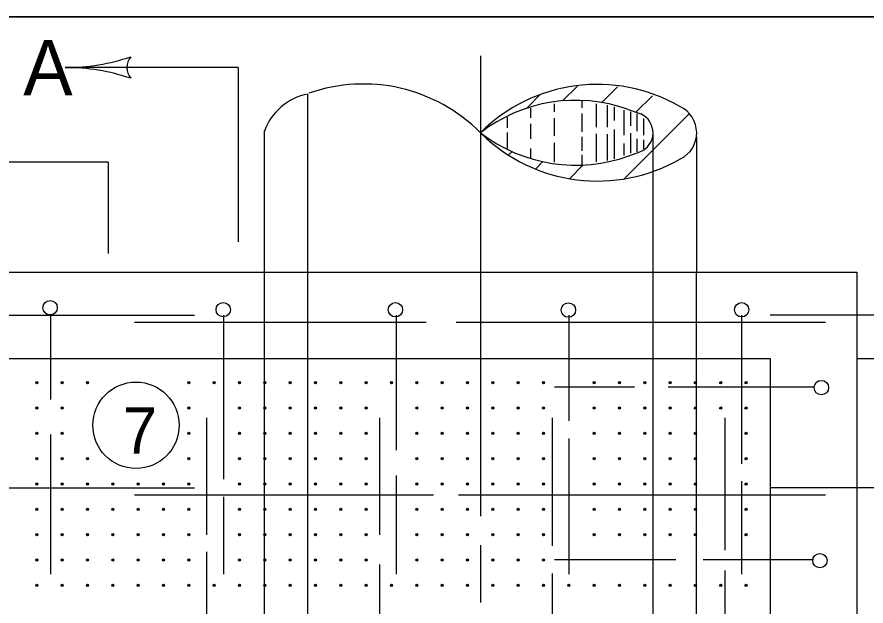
# Model space of a CAD drawing. Extents: x 1007 to 1035.5, y 1000.5 to 1021.5.
# Drawn here: x 1010.603 to 1014.29, y 1018.942 to 1021.5 of the extents above; entities that cross this region are included whole.
import ezdxf

# ---------------------------------------------------------------- set-up
doc = ezdxf.new("R2010")
doc.units = 0
for name, color, linetype in [('Level 1', 7, 'Continuous'), ('Level 10', 7, 'Continuous'), ('Level 11', 7, 'Continuous'), ('Level 2', 7, 'Continuous'), ('Level 4', 7, 'Continuous')]:
    doc.layers.add(name, color=color, linetype=linetype)

msp = doc.modelspace()

# ---------------------------------------------------------------- linework, layer by layer
at = {"layer": 'Level 1'}
for p, q in [((1011.5628, 1021.2804), (1010.8128, 1021.2804)), ((1011.5628, 1021.2804), (1011.5628, 1020.614)), ((1012.9722, 1021.1356), (1013.0363, 1021.1998)), ((1013.1417, 1021.1275), (1013.2112, 1021.197)), ((1011.8654, 1020.614), (1011.8654, 1021.1653)), ((1012.8177, 1021.1051), (1012.8754, 1021.1628)), ((1013.2918, 1021.0874), (1013.3625, 1021.1581)), ((1012.9353, 1021.1233), (1012.9353, 1021.0879)), ((1013.055, 1021.1372), (1013.055, 1021.1051)), ((1013.1181, 1021.1233), (1013.1181, 1021.0217)), ((1012.8326, 1021.104), (1012.8326, 1021.0623)), ((1013.1663, 1021.1168), (1013.1663, 1021.0217)), ((1013.1962, 1021.1104), (1013.1962, 1021.0505)), ((1013.2379, 1021.0954), (1013.2379, 1020.9863)), ((1013.2573, 1021.0985), (1013.3117, 1021.0791)), ((1013.2668, 1021.0879), (1013.2668, 1021.027)), ((1012.731, 1021.0655), (1012.731, 1021.0184)), ((1012.9353, 1021.0602), (1012.9353, 1020.9832)), ((1013.055, 1021.0815), (1013.055, 1021.0013)), ((1013.239, 1020.7971), (1013.5203, 1021.0783)), ((1013.2946, 1021.0794), (1013.2946, 1021.0045)), ((1013.3234, 1021.0591), (1013.3234, 1020.9863)), ((1012.8326, 1021.0366), (1012.8326, 1020.9703)), ((1013.1962, 1021.012), (1013.1962, 1020.8837)), ((1011.6779, 1020.614), (1011.6779, 1021.0061)), ((1012.731, 1020.9981), (1012.731, 1020.9286)), ((1013.055, 1020.9788), (1013.055, 1020.919)), ((1013.1181, 1020.9928), (1013.1181, 1020.8708)), ((1013.1663, 1020.9917), (1013.1663, 1020.8773)), ((1013.2668, 1020.996), (1013.2668, 1020.9083)), ((1013.3654, 1020.614), (1013.3654, 1021.0008)), ((1013.5529, 1020.9775), (1013.5529, 1020.614)), ((1012.9353, 1020.9532), (1012.9353, 1020.8698)), ((1013.2379, 1020.95), (1013.2379, 1020.8987)), ((1013.2946, 1020.9703), (1013.2946, 1020.9147)), ((1013.3234, 1020.966), (1013.3234, 1020.9275)), ((1012.7363, 1020.8998), (1012.7529, 1020.9163)), ((1012.8326, 1020.9286), (1012.8326, 1020.8869)), ((1013.055, 1020.9019), (1013.055, 1020.858)), ((1010.9992, 1020.8702), (1010.5041, 1020.8702)), ((1010.9992, 1020.8702), (1010.9992, 1020.614)), ((1012.854, 1020.8398), (1012.8861, 1020.8719)), ((1013.0032, 1020.7988), (1013.0593, 1020.8549)), ((1010.9992, 1020.614), (1010.9992, 1020.4729)), ((1011.5628, 1020.614), (1011.5628, 1020.523)), ((1011.6779, 1020.3928), (1011.6779, 1020.614)), ((1011.8654, 1018.3978), (1011.8654, 1020.614)), ((1013.3654, 1018.3978), (1013.3654, 1020.614)), ((1013.5529, 1020.614), (1013.5529, 1020.3928)), ((1007.9992, 1020.3921), (1014.2488, 1020.3921)), ((1011.6779, 1018.3978), (1011.6779, 1020.3928)), ((1013.5529, 1018.3978), (1013.5529, 1020.3928)), ((1014.2488, 1020.3921), (1014.2492, 1020.3921)), ((1014.2492, 1020.3921), (1014.2492, 1014.1421)), ((1008.3742, 1020.0171), (1013.8742, 1020.0171)), ((1013.8742, 1020.0171), (1013.8742, 1018.891)), ((1014.2492, 1020.0171), (1016.8742, 1020.0171))]:
    msp.add_line(p, q, dxfattribs=at)
for points in [[(1012.6154, 1021.3318), (1012.6154, 1019.3318)], [(1012.6154, 1019.2068), (1012.6154, 1018.9568)]]:
    msp.add_lwpolyline(points, dxfattribs=at)
msp.add_circle((1011.1197, 1019.727), 0.1875, dxfattribs=at)
for centre, radius, start, end in [((1010.8128, 1022.171), 0.8906, 270, 288.6688), ((1010.8128, 1022.171), 0.8906, 270, 288.6688), ((1011.1514, 1021.2803), 0.0713, 138.7746, 220.8913), ((1011.1514, 1021.2803), 0.0713, 138.7746, 220.8913), ((1010.8128, 1022.171), 0.8906, 269.9878, 270), ((1010.8128, 1022.171), 0.8906, 269.9878, 270), ((1010.8128, 1020.3898), 0.8906, 71.3472, 89.9939), ((1010.8128, 1020.3898), 0.8906, 71.3472, 89.9939), ((1012.1069, 1020.4923), 0.7167, 44.7951, 109.3176), ((1013.1227, 1020.49), 0.7174, 60.022, 135), ((1011.9137, 1020.918), 0.2519, 101.0499, 159.9205), ((1013.0289, 1020.4616), 0.6766, 70.2677, 127.6655), ((1013.4283, 1020.9968), 0.1261, 296.1571, 65.2584), ((1013.2756, 1020.9972), 0.0895, 291.0789, 66.2413), ((1013.0289, 1021.5328), 0.6766, 232.3345, 290.2903), ((1013.124, 1021.5094), 0.7219, 225.7262, 299.9079), ((1013.7384, 1019.396), 0.9462, 288.8973, 15.5619)]:
    msp.add_arc(centre, radius, start, end, dxfattribs=at)
at = {"layer": 'Level 10'}
msp.add_line((1007, 1021.5), (1035.5, 1021.5), dxfattribs=at)
at = {"layer": 'Level 11'}
msp.add_lwpolyline([(1007, 1000.5), (1035.5, 1000.5), (1035.5, 1021.5), (1007, 1021.5)], close=True, dxfattribs=at)
at = {"layer": 'Level 2'}
for p, q in [((1013.2635, 1020.8983), (1013.3078, 1020.9138)), ((1009.5826, 1020.2046), (1011.3742, 1020.2046)), ((1010.7492, 1020.2046), (1010.7492, 1019.8388)), ((1011.4992, 1020.2046), (1011.4992, 1019.4923)), ((1012.2492, 1020.2046), (1012.2492, 1019.6191)), ((1012.9992, 1020.2046), (1012.9992, 1019.7458)), ((1013.7492, 1020.2046), (1013.7492, 1019.56)), ((1016.8742, 1020.2046), (1013.8742, 1020.2046)), ((1011.1139, 1020.1743), (1012.3796, 1020.1743)), ((1012.5097, 1020.1743), (1014.1139, 1020.1743)), ((1013.2848, 1019.8921), (1012.9367, 1019.8921)), ((1014.0617, 1019.8921), (1013.4312, 1019.8921)), ((1011.4279, 1019.2517), (1011.4279, 1019.7596)), ((1012.1779, 1019.2517), (1012.1779, 1019.7596)), ((1012.9279, 1019.2029), (1012.9279, 1019.7596)), ((1013.6779, 1019.1844), (1013.6779, 1019.7596)), ((1010.7492, 1019.6867), (1010.7492, 1019.0796)), ((1012.9992, 1019.6698), (1012.9992, 1019.0796)), ((1012.2492, 1019.5093), (1012.2492, 1019.0796)), ((1013.7492, 1019.4839), (1013.7492, 1019.0796)), ((1009.6277, 1019.4546), (1011.3742, 1019.4546)), ((1011.1139, 1019.4243), (1012.4121, 1019.4243)), ((1012.5205, 1019.4243), (1014.1139, 1019.4243)), ((1016.8742, 1019.4546), (1013.8742, 1019.4546)), ((1011.4992, 1019.4163), (1011.4992, 1019.0796)), ((1011.4274, 1018.6301), (1011.4274, 1019.1768)), ((1013.4637, 1019.1421), (1012.9367, 1019.1421)), ((1014.0617, 1019.1421), (1013.5829, 1019.1421)), ((1012.1779, 1018.6346), (1012.1779, 1019.1216)), ((1013.6779, 1018.6346), (1013.6779, 1019.0957)), ((1012.9279, 1018.6346), (1012.9279, 1019.0837))]:
    msp.add_line(p, q, dxfattribs=at)
for centre in [(1010.7468, 1020.2374), (1011.4985, 1020.2289), (1012.2464, 1020.2285), (1012.9974, 1020.2271), (1013.7497, 1020.2285), (1014.096, 1019.8904), (1014.0894, 1019.1388)]:
    msp.add_circle(centre, 0.0313, dxfattribs=at)
at = {"layer": 'Level 4'}
for centre, radius in [((1010.6892, 1019.9121), 0.005), ((1010.6892, 1019.9121), 0.0025), ((1010.7992, 1019.9121), 0.005), ((1010.7992, 1019.9121), 0.0025), ((1010.9092, 1019.9121), 0.005), ((1010.9092, 1019.9121), 0.0025), ((1011.3492, 1019.9121), 0.005), ((1011.3492, 1019.9121), 0.0025), ((1011.4592, 1019.9121), 0.005), ((1011.4592, 1019.9121), 0.0025), ((1011.5692, 1019.9121), 0.005), ((1011.5692, 1019.9121), 0.0025), ((1011.6792, 1019.9121), 0.005), ((1011.6792, 1019.9121), 0.0025), ((1011.7892, 1019.9121), 0.005), ((1011.7892, 1019.9121), 0.0025), ((1011.8992, 1019.9121), 0.005), ((1011.8992, 1019.9121), 0.0025), ((1012.0092, 1019.9121), 0.005), ((1012.0092, 1019.9121), 0.0025), ((1012.1192, 1019.9121), 0.005), ((1012.1192, 1019.9121), 0.0025), ((1012.2292, 1019.9121), 0.005), ((1012.2292, 1019.9121), 0.0025), ((1012.3392, 1019.9121), 0.005), ((1012.3392, 1019.9121), 0.0025), ((1012.4492, 1019.9121), 0.005), ((1012.4492, 1019.9121), 0.0025), ((1012.5592, 1019.9121), 0.005), ((1012.5592, 1019.9121), 0.0025), ((1012.6692, 1019.9121), 0.005), ((1012.6692, 1019.9121), 0.0025), ((1012.7792, 1019.9121), 0.005), ((1012.7792, 1019.9121), 0.0025), ((1012.8892, 1019.9121), 0.005), ((1012.8892, 1019.9121), 0.0025), ((1013.1092, 1019.9121), 0.005), ((1013.1092, 1019.9121), 0.0025), ((1013.2192, 1019.9121), 0.005), ((1013.2192, 1019.9121), 0.0025), ((1013.3292, 1019.9121), 0.005), ((1013.3292, 1019.9121), 0.0025), ((1013.4392, 1019.9121), 0.005), ((1013.4392, 1019.9121), 0.0025), ((1013.5492, 1019.9121), 0.005), ((1013.5492, 1019.9121), 0.0025), ((1013.6592, 1019.9121), 0.005), ((1013.6592, 1019.9121), 0.0025), ((1013.7692, 1019.9121), 0.005), ((1013.7692, 1019.9121), 0.0025), ((1010.6892, 1019.8021), 0.005), ((1010.6892, 1019.8021), 0.0025), ((1010.7992, 1019.8021), 0.005), ((1010.7992, 1019.8021), 0.0025), ((1011.3492, 1019.8021), 0.005), ((1011.3492, 1019.8021), 0.0025), ((1011.5692, 1019.8021), 0.005), ((1011.5692, 1019.8021), 0.0025), ((1011.6792, 1019.8021), 0.005), ((1011.6792, 1019.8021), 0.0025), ((1011.7892, 1019.8021), 0.005), ((1011.7892, 1019.8021), 0.0025), ((1011.8992, 1019.8021), 0.005), ((1011.8992, 1019.8021), 0.0025), ((1012.0092, 1019.8021), 0.005), ((1012.0092, 1019.8021), 0.0025), ((1012.1192, 1019.8021), 0.005), ((1012.1192, 1019.8021), 0.0025), ((1012.3392, 1019.8021), 0.005), ((1012.3392, 1019.8021), 0.0025), ((1012.4492, 1019.8021), 0.005), ((1012.4492, 1019.8021), 0.0025), ((1012.5592, 1019.8021), 0.005), ((1012.5592, 1019.8021), 0.0025), ((1012.6692, 1019.8021), 0.005), ((1012.6692, 1019.8021), 0.0025), ((1012.7792, 1019.8021), 0.005), ((1012.7792, 1019.8021), 0.0025), ((1012.8892, 1019.8021), 0.005), ((1012.8892, 1019.8021), 0.0025), ((1013.1092, 1019.8021), 0.005), ((1013.1092, 1019.8021), 0.0025), ((1013.2192, 1019.8021), 0.005), ((1013.2192, 1019.8021), 0.0025), ((1013.3292, 1019.8021), 0.005), ((1013.3292, 1019.8021), 0.0025), ((1013.4392, 1019.8021), 0.005), ((1013.4392, 1019.8021), 0.0025), ((1013.5492, 1019.8021), 0.005), ((1013.5492, 1019.8021), 0.0025), ((1013.6592, 1019.8021), 0.005), ((1013.6592, 1019.8021), 0.0025), ((1013.7692, 1019.8021), 0.005), ((1013.7692, 1019.8021), 0.0025), ((1010.6892, 1019.6921), 0.005), ((1010.6892, 1019.6921), 0.0025), ((1010.7992, 1019.6921), 0.005), ((1010.7992, 1019.6921), 0.0025), ((1011.3492, 1019.6921), 0.005), ((1011.3492, 1019.6921), 0.0025), ((1011.5692, 1019.6921), 0.005), ((1011.5692, 1019.6921), 0.0025), ((1011.6792, 1019.6921), 0.005), ((1011.6792, 1019.6921), 0.0025), ((1011.7892, 1019.6921), 0.005), ((1011.7892, 1019.6921), 0.0025), ((1011.8992, 1019.6921), 0.005), ((1011.8992, 1019.6921), 0.0025), ((1012.0092, 1019.6921), 0.005), ((1012.0092, 1019.6921), 0.0025), ((1012.1192, 1019.6921), 0.005), ((1012.1192, 1019.6921), 0.0025), ((1012.3392, 1019.6921), 0.005), ((1012.3392, 1019.6921), 0.0025), ((1012.4492, 1019.6921), 0.005), ((1012.4492, 1019.6921), 0.0025), ((1012.5592, 1019.6921), 0.005), ((1012.5592, 1019.6921), 0.0025), ((1012.6692, 1019.6921), 0.005), ((1012.6692, 1019.6921), 0.0025), ((1012.7792, 1019.6921), 0.005), ((1012.7792, 1019.6921), 0.0025), ((1012.8892, 1019.6921), 0.005), ((1012.8892, 1019.6921), 0.0025), ((1013.1092, 1019.6921), 0.005), ((1013.1092, 1019.6921), 0.0025), ((1013.2192, 1019.6921), 0.005), ((1013.2192, 1019.6921), 0.0025), ((1013.3292, 1019.6921), 0.005), ((1013.3292, 1019.6921), 0.0025), ((1013.4392, 1019.6921), 0.005), ((1013.4392, 1019.6921), 0.0025), ((1013.5492, 1019.6921), 0.005), ((1013.5492, 1019.6921), 0.0025), ((1013.7692, 1019.6921), 0.005), ((1013.7692, 1019.6921), 0.0025), ((1010.6892, 1019.5821), 0.005), ((1010.6892, 1019.5821), 0.0025), ((1010.7992, 1019.5821), 0.005), ((1010.7992, 1019.5821), 0.0025), ((1010.9092, 1019.5821), 0.005), ((1010.9092, 1019.5821), 0.0025), ((1011.3492, 1019.5821), 0.005), ((1011.3492, 1019.5821), 0.0025), ((1011.5692, 1019.5821), 0.005), ((1011.5692, 1019.5821), 0.0025), ((1011.6792, 1019.5821), 0.005), ((1011.6792, 1019.5821), 0.0025), ((1011.7892, 1019.5821), 0.005), ((1011.7892, 1019.5821), 0.0025), ((1011.8992, 1019.5821), 0.005), ((1011.8992, 1019.5821), 0.0025), ((1012.0092, 1019.5821), 0.005), ((1012.0092, 1019.5821), 0.0025), ((1012.1192, 1019.5821), 0.005), ((1012.1192, 1019.5821), 0.0025), ((1012.3392, 1019.5821), 0.005), ((1012.3392, 1019.5821), 0.0025), ((1012.4492, 1019.5821), 0.005), ((1012.4492, 1019.5821), 0.0025), ((1012.5592, 1019.5821), 0.005), ((1012.5592, 1019.5821), 0.0025), ((1012.6692, 1019.5821), 0.005), ((1012.6692, 1019.5821), 0.0025), ((1012.7792, 1019.5821), 0.005), ((1012.7792, 1019.5821), 0.0025), ((1012.8892, 1019.5821), 0.005), ((1012.8892, 1019.5821), 0.0025), ((1013.1092, 1019.5821), 0.005), ((1013.1092, 1019.5821), 0.0025), ((1013.2192, 1019.5821), 0.005), ((1013.2192, 1019.5821), 0.0025), ((1013.3292, 1019.5821), 0.005), ((1013.3292, 1019.5821), 0.0025), ((1013.4392, 1019.5821), 0.005), ((1013.4392, 1019.5821), 0.0025), ((1013.5492, 1019.5821), 0.005), ((1013.5492, 1019.5821), 0.0025), ((1013.7692, 1019.5821), 0.005), ((1013.7692, 1019.5821), 0.0025), ((1010.6892, 1019.4721), 0.005), ((1010.6892, 1019.4721), 0.0025), ((1010.7992, 1019.4721), 0.005), ((1010.7992, 1019.4721), 0.0025), ((1010.9092, 1019.4721), 0.005), ((1010.9092, 1019.4721), 0.0025), ((1011.0192, 1019.4721), 0.005), ((1011.0192, 1019.4721), 0.0025), ((1011.1292, 1019.4721), 0.005), ((1011.1292, 1019.4721), 0.0025), ((1011.2392, 1019.4721), 0.005), ((1011.2392, 1019.4721), 0.0025), ((1011.3492, 1019.4721), 0.005), ((1011.3492, 1019.4721), 0.0025), ((1011.5692, 1019.4721), 0.005), ((1011.5692, 1019.4721), 0.0025), ((1011.6792, 1019.4721), 0.005), ((1011.6792, 1019.4721), 0.0025), ((1011.7892, 1019.4721), 0.005), ((1011.7892, 1019.4721), 0.0025), ((1011.8992, 1019.4721), 0.005), ((1011.8992, 1019.4721), 0.0025), ((1012.0092, 1019.4721), 0.005), ((1012.0092, 1019.4721), 0.0025), ((1012.1192, 1019.4721), 0.005), ((1012.1192, 1019.4721), 0.0025), ((1012.3392, 1019.4721), 0.005), ((1012.3392, 1019.4721), 0.0025), ((1012.4492, 1019.4721), 0.005), ((1012.4492, 1019.4721), 0.0025), ((1012.5592, 1019.4721), 0.005), ((1012.5592, 1019.4721), 0.0025), ((1012.6692, 1019.4721), 0.005), ((1012.6692, 1019.4721), 0.0025), ((1012.7792, 1019.4721), 0.005), ((1012.7792, 1019.4721), 0.0025), ((1012.8892, 1019.4721), 0.005), ((1012.8892, 1019.4721), 0.0025), ((1013.1092, 1019.4721), 0.005), ((1013.1092, 1019.4721), 0.0025), ((1013.2192, 1019.4721), 0.005), ((1013.2192, 1019.4721), 0.0025), ((1013.3292, 1019.4721), 0.005), ((1013.3292, 1019.4721), 0.0025), ((1013.4392, 1019.4721), 0.005), ((1013.4392, 1019.4721), 0.0025), ((1013.5492, 1019.4721), 0.005), ((1013.5492, 1019.4721), 0.0025), ((1013.7692, 1019.4721), 0.005), ((1013.7692, 1019.4721), 0.0025), ((1010.6892, 1019.3621), 0.005), ((1010.6892, 1019.3621), 0.0025), ((1010.7992, 1019.3621), 0.005), ((1010.7992, 1019.3621), 0.0025), ((1010.9092, 1019.3621), 0.005), ((1010.9092, 1019.3621), 0.0025), ((1011.0192, 1019.3621), 0.005), ((1011.0192, 1019.3621), 0.0025), ((1011.1292, 1019.3621), 0.005), ((1011.1292, 1019.3621), 0.0025), ((1011.2392, 1019.3621), 0.005), ((1011.2392, 1019.3621), 0.0025), ((1011.3492, 1019.3621), 0.005), ((1011.3492, 1019.3621), 0.0025), ((1011.5692, 1019.3621), 0.005), ((1011.5692, 1019.3621), 0.0025), ((1011.6792, 1019.3621), 0.005), ((1011.6792, 1019.3621), 0.0025), ((1011.7892, 1019.3621), 0.005), ((1011.7892, 1019.3621), 0.0025), ((1011.8992, 1019.3621), 0.005), ((1011.8992, 1019.3621), 0.0025), ((1012.0092, 1019.3621), 0.005), ((1012.0092, 1019.3621), 0.0025), ((1012.1192, 1019.3621), 0.005), ((1012.1192, 1019.3621), 0.0025), ((1012.3392, 1019.3621), 0.005), ((1012.3392, 1019.3621), 0.0025), ((1012.4492, 1019.3621), 0.005), ((1012.4492, 1019.3621), 0.0025), ((1012.5592, 1019.3621), 0.005), ((1012.5592, 1019.3621), 0.0025), ((1012.6692, 1019.3621), 0.005), ((1012.6692, 1019.3621), 0.0025), ((1012.7792, 1019.3621), 0.005), ((1012.7792, 1019.3621), 0.0025), ((1012.8892, 1019.3621), 0.005), ((1012.8892, 1019.3621), 0.0025), ((1013.1092, 1019.3621), 0.005), ((1013.1092, 1019.3621), 0.0025), ((1013.2192, 1019.3621), 0.005), ((1013.2192, 1019.3621), 0.0025), ((1013.3292, 1019.3621), 0.005), ((1013.3292, 1019.3621), 0.0025), ((1013.4392, 1019.3621), 0.005), ((1013.4392, 1019.3621), 0.0025), ((1013.5492, 1019.3621), 0.005), ((1013.5492, 1019.3621), 0.0025), ((1013.7692, 1019.3621), 0.005), ((1013.7692, 1019.3621), 0.0025), ((1010.6892, 1019.2521), 0.005), ((1010.6892, 1019.2521), 0.0025), ((1010.7992, 1019.2521), 0.005), ((1010.7992, 1019.2521), 0.0025), ((1010.9092, 1019.2521), 0.005), ((1010.9092, 1019.2521), 0.0025), ((1011.0192, 1019.2521), 0.005), ((1011.0192, 1019.2521), 0.0025), ((1011.1292, 1019.2521), 0.005), ((1011.1292, 1019.2521), 0.0025), ((1011.2392, 1019.2521), 0.005), ((1011.2392, 1019.2521), 0.0025), ((1011.3492, 1019.2521), 0.005), ((1011.3492, 1019.2521), 0.0025), ((1011.5692, 1019.2521), 0.005), ((1011.5692, 1019.2521), 0.0025), ((1011.6792, 1019.2521), 0.005), ((1011.6792, 1019.2521), 0.0025), ((1011.7892, 1019.2521), 0.005), ((1011.7892, 1019.2521), 0.0025), ((1011.8992, 1019.2521), 0.005), ((1011.8992, 1019.2521), 0.0025), ((1012.0092, 1019.2521), 0.005), ((1012.0092, 1019.2521), 0.0025), ((1012.1192, 1019.2521), 0.005), ((1012.1192, 1019.2521), 0.0025), ((1012.3392, 1019.2521), 0.005), ((1012.3392, 1019.2521), 0.0025), ((1012.4492, 1019.2521), 0.005), ((1012.4492, 1019.2521), 0.0025), ((1012.5592, 1019.2521), 0.005), ((1012.5592, 1019.2521), 0.0025), ((1012.6692, 1019.2521), 0.005), ((1012.6692, 1019.2521), 0.0025), ((1012.7792, 1019.2521), 0.005), ((1012.7792, 1019.2521), 0.0025), ((1012.8892, 1019.2521), 0.005), ((1012.8892, 1019.2521), 0.0025), ((1013.1092, 1019.2521), 0.005), ((1013.1092, 1019.2521), 0.0025), ((1013.2192, 1019.2521), 0.005), ((1013.2192, 1019.2521), 0.0025), ((1013.3292, 1019.2521), 0.005), ((1013.3292, 1019.2521), 0.0025), ((1013.4392, 1019.2521), 0.005), ((1013.4392, 1019.2521), 0.0025), ((1013.5492, 1019.2521), 0.005), ((1013.5492, 1019.2521), 0.0025), ((1013.7692, 1019.2521), 0.005), ((1013.7692, 1019.2521), 0.0025), ((1010.6892, 1019.1421), 0.005), ((1010.6892, 1019.1421), 0.0025), ((1010.7992, 1019.1421), 0.005), ((1010.7992, 1019.1421), 0.0025), ((1010.9092, 1019.1421), 0.005), ((1010.9092, 1019.1421), 0.0025), ((1011.0192, 1019.1421), 0.005), ((1011.0192, 1019.1421), 0.0025), ((1011.1292, 1019.1421), 0.005), ((1011.1292, 1019.1421), 0.0025), ((1011.2392, 1019.1421), 0.005), ((1011.2392, 1019.1421), 0.0025), ((1011.3492, 1019.1421), 0.005), ((1011.3492, 1019.1421), 0.0025), ((1011.5692, 1019.1421), 0.005), ((1011.5692, 1019.1421), 0.0025), ((1011.6792, 1019.1421), 0.005), ((1011.6792, 1019.1421), 0.0025), ((1011.7892, 1019.1421), 0.005), ((1011.7892, 1019.1421), 0.0025), ((1011.8992, 1019.1421), 0.005), ((1011.8992, 1019.1421), 0.0025), ((1012.0092, 1019.1421), 0.005), ((1012.0092, 1019.1421), 0.0025), ((1012.1192, 1019.1421), 0.005), ((1012.1192, 1019.1421), 0.0025), ((1012.3392, 1019.1421), 0.005), ((1012.3392, 1019.1421), 0.0025), ((1012.4492, 1019.1421), 0.005), ((1012.4492, 1019.1421), 0.0025), ((1012.5592, 1019.1421), 0.005), ((1012.5592, 1019.1421), 0.0025), ((1012.6692, 1019.1421), 0.005), ((1012.6692, 1019.1421), 0.0025), ((1012.7792, 1019.1421), 0.005), ((1012.7792, 1019.1421), 0.0025), ((1012.8892, 1019.1421), 0.005), ((1012.8892, 1019.1421), 0.0025), ((1010.6892, 1019.0321), 0.005), ((1010.6892, 1019.0321), 0.0025), ((1010.7992, 1019.0321), 0.005), ((1010.7992, 1019.0321), 0.0025), ((1010.9092, 1019.0321), 0.005), ((1010.9092, 1019.0321), 0.0025), ((1011.0192, 1019.0321), 0.005), ((1011.0192, 1019.0321), 0.0025), ((1011.1292, 1019.0321), 0.005), ((1011.1292, 1019.0321), 0.0025), ((1011.2392, 1019.0321), 0.005), ((1011.2392, 1019.0321), 0.0025), ((1011.3492, 1019.0321), 0.005), ((1011.3492, 1019.0321), 0.0025), ((1011.4592, 1019.0321), 0.005), ((1011.4592, 1019.0321), 0.0025), ((1011.5692, 1019.0321), 0.005), ((1011.5692, 1019.0321), 0.0025), ((1011.6792, 1019.0321), 0.005), ((1011.6792, 1019.0321), 0.0025), ((1011.7892, 1019.0321), 0.005), ((1011.7892, 1019.0321), 0.0025), ((1011.8992, 1019.0321), 0.005), ((1011.8992, 1019.0321), 0.0025), ((1012.0092, 1019.0321), 0.005), ((1012.0092, 1019.0321), 0.0025), ((1012.1192, 1019.0321), 0.005), ((1012.1192, 1019.0321), 0.0025), ((1012.2292, 1019.0321), 0.005), ((1012.2292, 1019.0321), 0.0025), ((1012.3392, 1019.0321), 0.005), ((1012.3392, 1019.0321), 0.0025), ((1012.4492, 1019.0321), 0.005), ((1012.4492, 1019.0321), 0.0025), ((1012.5592, 1019.0321), 0.005), ((1012.5592, 1019.0321), 0.0025), ((1012.6692, 1019.0321), 0.005), ((1012.6692, 1019.0321), 0.0025), ((1012.7792, 1019.0321), 0.005), ((1012.7792, 1019.0321), 0.0025), ((1012.8892, 1019.0321), 0.005), ((1012.8892, 1019.0321), 0.0025), ((1012.9992, 1019.0321), 0.005), ((1012.9992, 1019.0321), 0.0025), ((1013.1092, 1019.0321), 0.005), ((1013.1092, 1019.0321), 0.0025), ((1013.2192, 1019.0321), 0.005), ((1013.2192, 1019.0321), 0.0025), ((1013.3292, 1019.0321), 0.005), ((1013.3292, 1019.0321), 0.0025), ((1013.4392, 1019.0321), 0.005), ((1013.4392, 1019.0321), 0.0025), ((1013.5492, 1019.0321), 0.005), ((1013.5492, 1019.0321), 0.0025), ((1013.6592, 1019.0321), 0.005), ((1013.6592, 1019.0321), 0.0025), ((1013.7692, 1019.0321), 0.005), ((1013.7692, 1019.0321), 0.0025)]:
    msp.add_circle(centre, radius, dxfattribs=at)

# ---------------------------------------------------------------- texts
at = {"layer": 'Level 1'}
for s, height, p in [('A', 0.24, (1010.6303, 1021.1604)), ('7', 0.2, (1011.0626, 1019.6041))]:
    msp.add_text(s, height=height, dxfattribs=at).set_placement(p)

doc.saveas('drawing.dxf')
